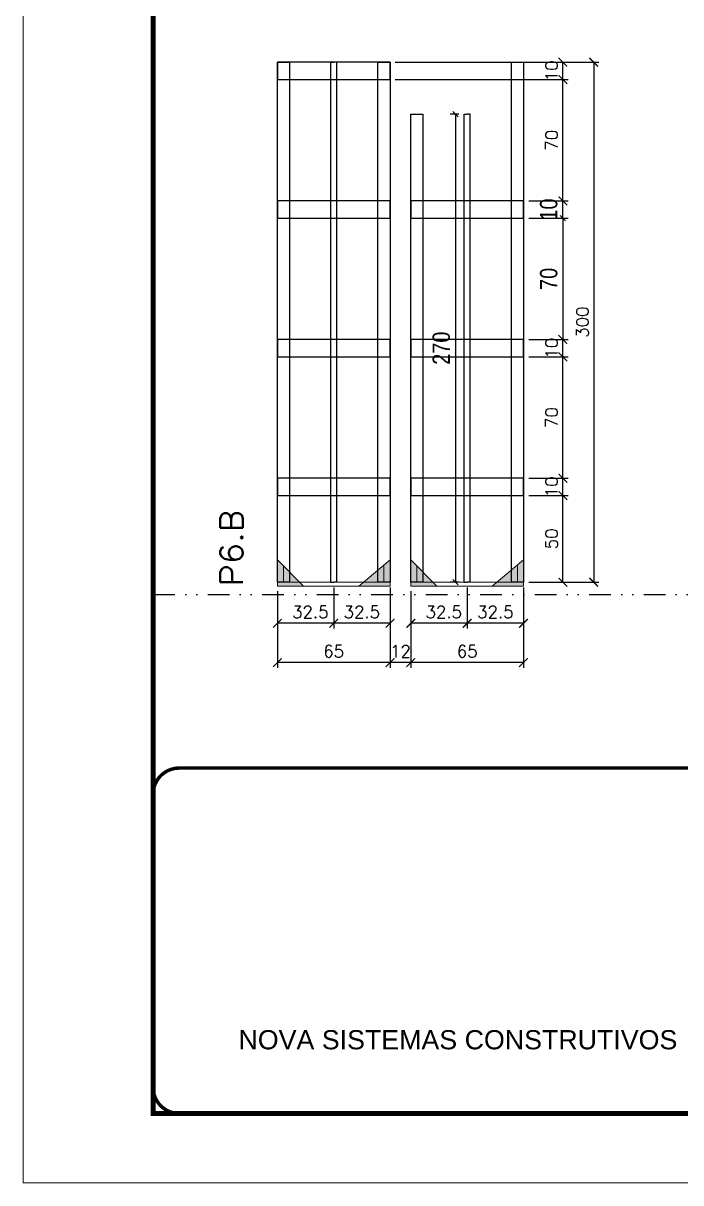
# Model space of a CAD drawing. Header units: millimetres. Extents: x 169816 to 178745, y 96537 to 113647.
# Drawn here: x 174612 to 174991, y 103429 to 104097 of the extents above; entities that cross this region are included whole.
import ezdxf

# ---------------------------------------------------------------- set-up
doc = ezdxf.new("R2010")
doc.units = ezdxf.units.MM
for name, pattern in [('CONTINUO', [0]), ('DASHED', [0.75, 0.5, -0.25]), ('DIVIDE2', [0.625, 0.25, -0.125, 0, -0.125, 0, -0.125]), ('HIDDEN', [0.375, 0.25, -0.125])]:
    doc.linetypes.add(name, pattern=pattern)
for name, color, linetype in [('COTA', 241, 'Continuous'), ('Nível', 160, 'Continuous'), ('SARR_2.2x10', 60, 'Continuous'), ('SARR_3.5x7', 81, 'Continuous'), ('SARR_7x7', 40, 'Continuous')]:
    doc.layers.add(name, color=color, linetype=linetype)
for name, color, linetype, lineweight in [('Folhas', 255, 'Continuous', 9), ('Madeira', 126, 'Continuous', 18), ('Sarr 2.2x7', 40, 'Continuous', 9), ('SARRAFO DE PRESSAO', 251, 'DASHED', 9), ('Texto Seção', 7, 'Continuous', 15)]:
    doc.layers.add(name, color=color, linetype=linetype, lineweight=lineweight)
doc.styles.add('ARIAL', font='arial.ttf')
doc.styles.add('COTA TECNICA', font='techl___.ttf', dxfattribs={"height": 10})
doc.styles.add('REGUA-120', font='ROMANS.shx', dxfattribs={"height": 15})
doc.styles.add('ROMANS', font='romans.shx')
doc.dimstyles.new('Cota Paínel', dxfattribs={"dimtxt": 7, "dimasz": 5, "dimexe": 3, "dimexo": 3, "dimgap": 3, "dimtad": 1, "dimdec": 1, "dimzin": 12, "dimdsep": 46, "dimtxsty": 'ROMANS', "dimblk": 'ARCHTICK', "dimcen": 0, "dimclrd": 4, "dimclre": 4, "dimclrt": 1, "dimadec": 1, "dimazin": 3, "dimtfac": 1, "dimtdec": 1, "dimtmove": 0, "dimatfit": 3, "dimldrblk": 'OBLIQUE', "dimfxl": 1, "dimtolj": 1, "dimtzin": 12, "dimarcsym": 0})
doc.dimstyles.new('PAINEL', dxfattribs={"dimtxt": 10, "dimasz": 3, "dimexe": 3, "dimexo": 3, "dimgap": 3, "dimtad": 1, "dimdec": 1, "dimzin": 12, "dimdsep": 46, "dimtxsty": 'COTA TECNICA', "dimblk1": 'OBLIQUE', "dimblk2": 'OBLIQUE', "dimsah": 1, "dimcen": 0.9, "dimclrd": 4, "dimclre": 4, "dimclrt": 240, "dimadec": 1, "dimazin": 3, "dimtfac": 1, "dimtdec": 1, "dimtmove": 0, "dimatfit": 3, "dimfxl": 1, "dimtolj": 1, "dimtzin": 12, "dimarcsym": 0})

# ---------------------------------------------------------------- blocks, each defined once
blk = doc.blocks.new('9999999999')
at = {"color": 30, "linetype": 'CONTINUO', "const_width": 2}
blk.add_lwpolyline([(99583.98, 34230.21), (99583.98, 34414.45, 0.414214), (99568.98, 34429.45), (98228.98, 34429.45, 0.414214), (98213.98, 34414.45), (98213.98, 34245.21, 0.414214), (98228.98, 34230.21), (99583.98, 34230.21)], format="xyb", dxfattribs=at)
at = {"layer": 'Folhas'}
blk.add_lwpolyline([(98138.98, 34190.21), (99623.98, 34190.21), (99623.98, 35240.21), (98138.98, 35240.21)], close=True, dxfattribs=at)
at = {"layer": 'Folhas', "color": 30, "const_width": 3}
blk.add_lwpolyline([(98213.98, 34230.21), (99583.98, 34230.21), (99583.98, 35200.21), (98213.98, 35200.21)], close=True, dxfattribs=at)
at = {"color": 7, "linetype": 'Continuous', "ltscale": 5, "style": 'ARIAL'}
blk.add_text('NOVA SISTEMAS CONSTRUTIVOS', height=11.0592, dxfattribs=at).set_placement((98263.19, 34267.21))
blk = doc.blocks.new('_ArchTick')
at = {"color": 0, "linetype": 'ByBlock', "const_width": 0.15}
blk.add_lwpolyline([(-0.5, -0.5), (0.5, 0.5)], dxfattribs=at)
blk = doc.blocks.new('*D1242')
at = {"layer": 'COTA', "color": 4, "lineweight": -2, "transparency": 16777216}
for p, q in [((174835.18, 103756.79), (174835.18, 103725.61)), ((174900.18, 103756.79), (174900.18, 103725.61)), ((174900.18, 103728.61), (174835.18, 103728.61))]:
    blk.add_line(p, q, dxfattribs=at)
at = {"layer": 'Defpoints', "color": 0, "transparency": 16777216}
for p in [(174835.18, 103759.79), (174900.18, 103759.79), (174835.18, 103728.61)]:
    blk.add_point(p, dxfattribs=at)
at = {"layer": 'COTA', "color": 4, "lineweight": -2, "transparency": 16777216, "xscale": 5, "yscale": 5, "zscale": 5, "rotation": 180}
blk.add_blockref('_ArchTick', (174835.18, 103728.61), dxfattribs=at)
at = {"layer": 'COTA', "color": 4, "lineweight": -2, "transparency": 16777216, "xscale": 5, "yscale": 5, "zscale": 5}
blk.add_blockref('_ArchTick', (174900.18, 103728.61), dxfattribs=at)
at = {"layer": 'COTA', "color": 1, "transparency": 16777216, "insert": (174867.68, 103735.11), "char_height": 7, "attachment_point": 5, "style": 'ROMANS'}
blk.add_mtext('\\A1;65', dxfattribs=at)
blk = doc.blocks.new('_Oblique')
at = {"color": 0, "linetype": 'ByBlock', "lineweight": -2}
blk.add_line((-0.5, -0.5), (0.5, 0.5), dxfattribs=at)
blk = doc.blocks.new('*D1243')
at = {"layer": 'COTA', "color": 4, "lineweight": -2, "transparency": 16777216}
for p, q in [((174835.18, 103769.79), (174835.18, 103748.29)), ((174867.68, 103771.99), (174867.68, 103748.29)), ((174867.68, 103751.29), (174835.18, 103751.29))]:
    blk.add_line(p, q, dxfattribs=at)
at = {"layer": 'Defpoints', "color": 0, "transparency": 16777216}
for p in [(174867.68, 103774.99), (174835.18, 103772.79), (174835.18, 103751.29)]:
    blk.add_point(p, dxfattribs=at)
at = {"layer": 'COTA', "color": 4, "lineweight": -2, "transparency": 16777216, "xscale": 5, "yscale": 5, "zscale": 5, "rotation": 180}
blk.add_blockref('_ArchTick', (174835.18, 103751.29), dxfattribs=at)
at = {"layer": 'COTA', "color": 4, "lineweight": -2, "transparency": 16777216, "xscale": 5, "yscale": 5, "zscale": 5}
blk.add_blockref('_ArchTick', (174867.68, 103751.29), dxfattribs=at)
at = {"layer": 'COTA', "color": 1, "transparency": 16777216, "insert": (174854.18, 103757.79), "char_height": 7, "attachment_point": 5, "style": 'ROMANS'}
blk.add_mtext('\\A1;32.5', dxfattribs=at)
blk = doc.blocks.new('*D1244')
at = {"layer": 'COTA', "color": 4, "lineweight": -2, "transparency": 16777216}
for p, q in [((174867.68, 103771.99), (174867.68, 103748.29)), ((174900.18, 103771.98), (174900.18, 103748.29)), ((174900.18, 103751.29), (174867.68, 103751.29))]:
    blk.add_line(p, q, dxfattribs=at)
at = {"layer": 'Defpoints', "color": 0, "transparency": 16777216}
for p in [(174867.68, 103774.99), (174900.18, 103774.98), (174867.68, 103751.29)]:
    blk.add_point(p, dxfattribs=at)
at = {"layer": 'COTA', "color": 4, "lineweight": -2, "transparency": 16777216, "xscale": 5, "yscale": 5, "zscale": 5, "rotation": 180}
blk.add_blockref('_ArchTick', (174867.68, 103751.29), dxfattribs=at)
at = {"layer": 'COTA', "color": 4, "lineweight": -2, "transparency": 16777216, "xscale": 5, "yscale": 5, "zscale": 5}
blk.add_blockref('_ArchTick', (174900.18, 103751.29), dxfattribs=at)
at = {"layer": 'COTA', "color": 1, "transparency": 16777216, "insert": (174883.93, 103757.79), "char_height": 7, "attachment_point": 5, "style": 'ROMANS'}
blk.add_mtext('\\A1;32.5', dxfattribs=at)
blk = doc.blocks.new('*D1245')
at = {"layer": 'COTA', "color": 4, "lineweight": -2, "transparency": 16777216}
for p, q in [((174903.18, 103824.99), (174925.88, 103824.99)), ((174922.88, 103774.99), (174922.88, 103824.99)), ((174903.18, 103774.99), (174925.88, 103774.99))]:
    blk.add_line(p, q, dxfattribs=at)
at = {"layer": 'Defpoints', "color": 0, "transparency": 16777216}
for p in [(174900.18, 103824.99), (174922.88, 103824.99), (174900.18, 103774.99)]:
    blk.add_point(p, dxfattribs=at)
at = {"layer": 'COTA', "color": 4, "lineweight": -2, "transparency": 16777216, "xscale": 5, "yscale": 5, "zscale": 5}
for p, rotation in [((174922.88, 103824.99), 90), ((174922.88, 103774.99), 270)]:
    blk.add_blockref('_ArchTick', p, dxfattribs=dict(at, rotation=rotation))
at = {"layer": 'COTA', "color": 1, "transparency": 16777216, "insert": (174916.38, 103799.99), "char_height": 7, "attachment_point": 5, "rotation": 90, "style": 'ROMANS'}
blk.add_mtext('\\A1;50', dxfattribs=at)
blk = doc.blocks.new('*D1246')
at = {"layer": 'COTA', "color": 4, "lineweight": -2, "transparency": 16777216}
for p, q in [((174903.18, 103834.99), (174925.88, 103834.99)), ((174922.88, 103824.99), (174922.88, 103834.99)), ((174903.18, 103824.99), (174925.88, 103824.99))]:
    blk.add_line(p, q, dxfattribs=at)
at = {"layer": 'Defpoints', "color": 0, "transparency": 16777216}
for p in [(174900.18, 103834.99), (174922.88, 103834.99), (174900.18, 103824.99)]:
    blk.add_point(p, dxfattribs=at)
at = {"layer": 'COTA', "color": 4, "lineweight": -2, "transparency": 16777216, "xscale": 5, "yscale": 5, "zscale": 5}
for p, rotation in [((174922.88, 103834.99), 90), ((174922.88, 103824.99), 270)]:
    blk.add_blockref('_ArchTick', p, dxfattribs=dict(at, rotation=rotation))
at = {"layer": 'COTA', "color": 1, "transparency": 16777216, "insert": (174916.38, 103829.99), "char_height": 7, "attachment_point": 5, "rotation": 90, "style": 'ROMANS'}
blk.add_mtext('\\A1;10', dxfattribs=at)
blk = doc.blocks.new('*D1247')
at = {"layer": 'COTA', "color": 4, "lineweight": -2, "transparency": 16777216}
for p, q in [((174903.18, 103904.95), (174925.88, 103904.95)), ((174922.88, 103834.99), (174922.88, 103904.95)), ((174903.18, 103834.99), (174925.88, 103834.99))]:
    blk.add_line(p, q, dxfattribs=at)
at = {"layer": 'Defpoints', "color": 0, "transparency": 16777216}
for p in [(174900.18, 103904.95), (174922.88, 103904.95), (174900.18, 103834.99)]:
    blk.add_point(p, dxfattribs=at)
at = {"layer": 'COTA', "color": 4, "lineweight": -2, "transparency": 16777216, "xscale": 5, "yscale": 5, "zscale": 5}
for p, rotation in [((174922.88, 103904.95), 90), ((174922.88, 103834.99), 270)]:
    blk.add_blockref('_ArchTick', p, dxfattribs=dict(at, rotation=rotation))
at = {"layer": 'COTA', "color": 1, "transparency": 16777216, "insert": (174916.38, 103869.97), "char_height": 7, "attachment_point": 5, "rotation": 90, "style": 'ROMANS'}
blk.add_mtext('\\A1;70', dxfattribs=at)
blk = doc.blocks.new('*D1248')
at = {"layer": 'COTA', "color": 4, "lineweight": -2, "transparency": 16777216}
for p, q in [((174903.18, 103914.99), (174925.88, 103914.99)), ((174922.88, 103904.99), (174922.88, 103914.99)), ((174903.18, 103904.99), (174925.88, 103904.99))]:
    blk.add_line(p, q, dxfattribs=at)
at = {"layer": 'Defpoints', "color": 0, "transparency": 16777216}
for p in [(174900.18, 103914.99), (174922.88, 103914.99), (174900.18, 103904.99)]:
    blk.add_point(p, dxfattribs=at)
at = {"layer": 'COTA', "color": 4, "lineweight": -2, "transparency": 16777216, "xscale": 5, "yscale": 5, "zscale": 5}
for p, rotation in [((174922.88, 103914.99), 90), ((174922.88, 103904.99), 270)]:
    blk.add_blockref('_ArchTick', p, dxfattribs=dict(at, rotation=rotation))
at = {"layer": 'COTA', "color": 1, "transparency": 16777216, "insert": (174916.38, 103909.99), "char_height": 7, "attachment_point": 5, "rotation": 90, "style": 'ROMANS'}
blk.add_mtext('\\A1;10', dxfattribs=at)
blk = doc.blocks.new('*D1249')
at = {"layer": 'COTA', "color": 4, "lineweight": -2, "transparency": 16777216}
for p, q in [((174903.18, 104074.99), (174943.68, 104074.99)), ((174940.68, 104074.99), (174940.68, 103774.99)), ((174903.18, 103774.99), (174943.68, 103774.99))]:
    blk.add_line(p, q, dxfattribs=at)
at = {"layer": 'Defpoints', "color": 0, "transparency": 16777216}
for p in [(174900.18, 104074.99), (174900.18, 103774.99), (174940.68, 103774.99)]:
    blk.add_point(p, dxfattribs=at)
at = {"layer": 'COTA', "color": 4, "lineweight": -2, "transparency": 16777216, "xscale": 5, "yscale": 5, "zscale": 5}
for p, rotation in [((174940.68, 104074.99), 90), ((174940.68, 103774.99), 270)]:
    blk.add_blockref('_ArchTick', p, dxfattribs=dict(at, rotation=rotation))
at = {"layer": 'COTA', "color": 1, "transparency": 16777216, "insert": (174934.18, 103924.99), "char_height": 7, "attachment_point": 5, "rotation": 90, "style": 'ROMANS'}
blk.add_mtext('\\A1;300', dxfattribs=at)
blk = doc.blocks.new('*D1250')
at = {"layer": 'COTA', "color": 4, "lineweight": -2, "transparency": 16777216}
for p, q in [((174826.18, 104064.95), (174925.88, 104064.95)), ((174922.88, 103994.95), (174922.88, 104064.95)), ((174903.18, 103994.95), (174925.88, 103994.95))]:
    blk.add_line(p, q, dxfattribs=at)
at = {"layer": 'Defpoints', "color": 0, "transparency": 16777216}
for p in [(174823.18, 104064.95), (174922.88, 104064.95), (174900.18, 103994.95)]:
    blk.add_point(p, dxfattribs=at)
at = {"layer": 'COTA', "color": 4, "lineweight": -2, "transparency": 16777216, "xscale": 5, "yscale": 5, "zscale": 5}
for p, rotation in [((174922.88, 104064.95), 90), ((174922.88, 103994.95), 270)]:
    blk.add_blockref('_ArchTick', p, dxfattribs=dict(at, rotation=rotation))
at = {"layer": 'COTA', "color": 1, "transparency": 16777216, "insert": (174916.38, 104029.95), "char_height": 7, "attachment_point": 5, "rotation": 90, "style": 'ROMANS'}
blk.add_mtext('\\A1;70', dxfattribs=at)
blk = doc.blocks.new('*D1251')
at = {"layer": 'COTA', "color": 4, "lineweight": -2, "transparency": 16777216}
for p, q in [((174826.18, 104074.98), (174925.88, 104074.98)), ((174922.88, 104064.95), (174922.88, 104074.98)), ((174826.18, 104064.95), (174925.88, 104064.95))]:
    blk.add_line(p, q, dxfattribs=at)
at = {"layer": 'Defpoints', "color": 0, "transparency": 16777216}
for p in [(174823.18, 104074.98), (174922.88, 104074.98), (174823.18, 104064.95)]:
    blk.add_point(p, dxfattribs=at)
at = {"layer": 'COTA', "color": 4, "lineweight": -2, "transparency": 16777216, "xscale": 5, "yscale": 5, "zscale": 5}
for p, rotation in [((174922.88, 104074.98), 90), ((174922.88, 104064.95), 270)]:
    blk.add_blockref('_ArchTick', p, dxfattribs=dict(at, rotation=rotation))
at = {"layer": 'COTA', "color": 1, "transparency": 16777216, "insert": (174916.38, 104069.97), "char_height": 7, "attachment_point": 5, "rotation": 90, "style": 'ROMANS'}
blk.add_mtext('\\A1;10', dxfattribs=at)
blk = doc.blocks.new('*D1252')
at = {"layer": 'COTA', "color": 4, "lineweight": -2, "transparency": 16777216}
for p, q in [((174903.18, 103994.95), (174925.88, 103994.95)), ((174922.88, 103984.95), (174922.88, 103994.95)), ((174903.18, 103984.95), (174925.88, 103984.95))]:
    blk.add_line(p, q, dxfattribs=at)
at = {"layer": 'Defpoints', "color": 0, "transparency": 16777216}
for p in [(174900.18, 103994.95), (174922.88, 103994.95), (174900.18, 103984.95)]:
    blk.add_point(p, dxfattribs=at)
at = {"layer": 'COTA', "color": 4, "lineweight": -2, "transparency": 16777216, "xscale": 3, "yscale": 3, "zscale": 3}
for p, rotation in [((174922.88, 103994.95), 90), ((174922.88, 103984.95), 270)]:
    blk.add_blockref('_Oblique', p, dxfattribs=dict(at, rotation=rotation))
at = {"layer": 'COTA', "color": 240, "transparency": 16777216, "insert": (174914.77, 103989.95), "char_height": 10, "attachment_point": 5, "rotation": 90, "style": 'COTA TECNICA'}
blk.add_mtext('\\A1;10', dxfattribs=at)
blk = doc.blocks.new('*D1253')
at = {"layer": 'COTA', "color": 4, "lineweight": -2, "transparency": 16777216}
for p, q in [((174903.18, 103984.95), (174925.88, 103984.95)), ((174922.88, 103984.95), (174922.88, 103914.95)), ((174903.18, 103914.95), (174925.88, 103914.95))]:
    blk.add_line(p, q, dxfattribs=at)
at = {"layer": 'Defpoints', "color": 0, "transparency": 16777216}
for p in [(174900.18, 103984.95), (174900.18, 103914.95), (174922.88, 103914.95)]:
    blk.add_point(p, dxfattribs=at)
at = {"layer": 'COTA', "color": 4, "lineweight": -2, "transparency": 16777216, "xscale": 3, "yscale": 3, "zscale": 3}
for p, rotation in [((174922.88, 103984.95), 90), ((174922.88, 103914.95), 270)]:
    blk.add_blockref('_Oblique', p, dxfattribs=dict(at, rotation=rotation))
at = {"layer": 'COTA', "color": 240, "transparency": 16777216, "insert": (174914.77, 103949.95), "char_height": 10, "attachment_point": 5, "rotation": 90, "style": 'COTA TECNICA'}
blk.add_mtext('\\A1;70', dxfattribs=at)
blk = doc.blocks.new('*D1254')
at = {"layer": 'COTA', "color": 4, "lineweight": -2, "transparency": 16777216}
for p, q in [((174758.18, 103756.79), (174758.18, 103725.61)), ((174823.18, 103756.79), (174823.18, 103725.61)), ((174823.18, 103728.61), (174758.18, 103728.61))]:
    blk.add_line(p, q, dxfattribs=at)
at = {"layer": 'Defpoints', "color": 0, "transparency": 16777216}
for p in [(174758.18, 103759.79), (174823.18, 103759.79), (174758.18, 103728.61)]:
    blk.add_point(p, dxfattribs=at)
at = {"layer": 'COTA', "color": 4, "lineweight": -2, "transparency": 16777216, "xscale": 5, "yscale": 5, "zscale": 5, "rotation": 180}
blk.add_blockref('_ArchTick', (174758.18, 103728.61), dxfattribs=at)
at = {"layer": 'COTA', "color": 4, "lineweight": -2, "transparency": 16777216, "xscale": 5, "yscale": 5, "zscale": 5}
blk.add_blockref('_ArchTick', (174823.18, 103728.61), dxfattribs=at)
at = {"layer": 'COTA', "color": 1, "transparency": 16777216, "insert": (174790.68, 103735.11), "char_height": 7, "attachment_point": 5, "style": 'ROMANS'}
blk.add_mtext('\\A1;65', dxfattribs=at)
blk = doc.blocks.new('*D1255')
at = {"layer": 'COTA', "color": 4, "lineweight": -2, "transparency": 16777216}
for p, q in [((174758.18, 103769.79), (174758.18, 103748.29)), ((174790.68, 103771.99), (174790.68, 103748.29)), ((174790.68, 103751.29), (174758.18, 103751.29))]:
    blk.add_line(p, q, dxfattribs=at)
at = {"layer": 'Defpoints', "color": 0, "transparency": 16777216}
for p in [(174790.68, 103774.99), (174758.18, 103772.79), (174758.18, 103751.29)]:
    blk.add_point(p, dxfattribs=at)
at = {"layer": 'COTA', "color": 4, "lineweight": -2, "transparency": 16777216, "xscale": 5, "yscale": 5, "zscale": 5, "rotation": 180}
blk.add_blockref('_ArchTick', (174758.18, 103751.29), dxfattribs=at)
at = {"layer": 'COTA', "color": 4, "lineweight": -2, "transparency": 16777216, "xscale": 5, "yscale": 5, "zscale": 5}
blk.add_blockref('_ArchTick', (174790.68, 103751.29), dxfattribs=at)
at = {"layer": 'COTA', "color": 1, "transparency": 16777216, "insert": (174777.18, 103757.79), "char_height": 7, "attachment_point": 5, "style": 'ROMANS'}
blk.add_mtext('\\A1;32.5', dxfattribs=at)
blk = doc.blocks.new('*D1256')
at = {"layer": 'COTA', "color": 4, "lineweight": -2, "transparency": 16777216}
for p, q in [((174790.68, 103771.99), (174790.68, 103748.29)), ((174823.18, 103771.98), (174823.18, 103748.29)), ((174823.18, 103751.29), (174790.68, 103751.29))]:
    blk.add_line(p, q, dxfattribs=at)
at = {"layer": 'Defpoints', "color": 0, "transparency": 16777216}
for p in [(174790.68, 103774.99), (174823.18, 103774.98), (174790.68, 103751.29)]:
    blk.add_point(p, dxfattribs=at)
at = {"layer": 'COTA', "color": 4, "lineweight": -2, "transparency": 16777216, "xscale": 5, "yscale": 5, "zscale": 5, "rotation": 180}
blk.add_blockref('_ArchTick', (174790.68, 103751.29), dxfattribs=at)
at = {"layer": 'COTA', "color": 4, "lineweight": -2, "transparency": 16777216, "xscale": 5, "yscale": 5, "zscale": 5}
blk.add_blockref('_ArchTick', (174823.18, 103751.29), dxfattribs=at)
at = {"layer": 'COTA', "color": 1, "transparency": 16777216, "insert": (174806.93, 103757.79), "char_height": 7, "attachment_point": 5, "style": 'ROMANS'}
blk.add_mtext('\\A1;32.5', dxfattribs=at)
blk = doc.blocks.new('*D1257')
at = {"layer": 'COTA', "color": 4, "lineweight": -2, "transparency": 16777216}
for p, q in [((174823.18, 103769.78), (174823.18, 103725.61)), ((174835.18, 103769.78), (174835.18, 103725.61)), ((174835.18, 103728.61), (174823.18, 103728.61))]:
    blk.add_line(p, q, dxfattribs=at)
at = {"layer": 'Defpoints', "color": 0, "transparency": 16777216}
for p in [(174823.18, 103772.78), (174835.18, 103772.78), (174823.18, 103728.61)]:
    blk.add_point(p, dxfattribs=at)
at = {"layer": 'COTA', "color": 4, "lineweight": -2, "transparency": 16777216, "xscale": 5, "yscale": 5, "zscale": 5, "rotation": 180}
blk.add_blockref('_ArchTick', (174823.18, 103728.61), dxfattribs=at)
at = {"layer": 'COTA', "color": 4, "lineweight": -2, "transparency": 16777216, "xscale": 5, "yscale": 5, "zscale": 5}
blk.add_blockref('_ArchTick', (174835.18, 103728.61), dxfattribs=at)
at = {"layer": 'COTA', "color": 1, "transparency": 16777216, "insert": (174829.18, 103735.11), "char_height": 7, "attachment_point": 5, "style": 'ROMANS'}
blk.add_mtext('\\A1;12', dxfattribs=at)
blk = doc.blocks.new('*D1556')
at = {"layer": 'COTA', "color": 4, "lineweight": -2, "transparency": 16777216}
for p, q in [((174862.93, 104044.95), (174857.89, 104044.95)), ((174860.89, 104044.95), (174860.89, 103774.98)), ((174862.93, 103774.98), (174857.89, 103774.98))]:
    blk.add_line(p, q, dxfattribs=at)
at = {"layer": 'Defpoints', "color": 0, "transparency": 16777216}
for p in [(174865.93, 104044.95), (174860.89, 103774.98), (174865.93, 103774.98)]:
    blk.add_point(p, dxfattribs=at)
at = {"layer": 'COTA', "color": 4, "lineweight": -2, "transparency": 16777216, "xscale": 3, "yscale": 3, "zscale": 3}
for p, rotation in [((174860.89, 104044.95), 90), ((174860.89, 103774.98), 270)]:
    blk.add_blockref('_Oblique', p, dxfattribs=dict(at, rotation=rotation))
at = {"layer": 'COTA', "color": 240, "transparency": 16777216, "insert": (174852.79, 103909.97), "char_height": 10, "attachment_point": 5, "rotation": 90, "style": 'COTA TECNICA'}
blk.add_mtext('\\A1;270', dxfattribs=at)

msp = doc.modelspace()

# ---------------------------------------------------------------- hatches: boundary and pattern name
at = {"layer": 'Madeira'}
h = msp.add_hatch(color=252, dxfattribs=at)
h.dxf.hatch_style = 2
h.paths.add_polyline_path([(174758.18, 103787.78), (174758.18, 103772.78), (174773.18, 103772.78)])
h = msp.add_hatch(color=252, dxfattribs=at)
h.dxf.hatch_style = 2
h.paths.add_polyline_path([(174823.18, 103787.78), (174823.18, 103772.78), (174805.18, 103772.78)])
h = msp.add_hatch(color=252, dxfattribs=at)
h.dxf.hatch_style = 2
h.paths.add_polyline_path([(174835.18, 103787.78), (174835.18, 103772.78), (174850.18, 103772.78)])
h = msp.add_hatch(color=252, dxfattribs=at)
h.dxf.hatch_style = 2
h.paths.add_polyline_path([(174900.18, 103787.78), (174900.18, 103772.78), (174882.18, 103772.78)])

# ---------------------------------------------------------------- linework, layer by layer
at = {"layer": 'Madeira', "color": 1, "linetype": 'HIDDEN'}
for p, q in [((174761.68, 103784.28), (174761.68, 103774.98)), ((174761.68, 103784.28), (174761.68, 103774.98)), ((174816.18, 103780.78), (174816.18, 103774.98)), ((174819.68, 103784.28), (174819.68, 103774.98)), ((174819.68, 103784.28), (174819.68, 103774.98)), ((174838.68, 103784.28), (174838.68, 103774.98)), ((174838.68, 103784.28), (174838.68, 103774.98)), ((174893.18, 103780.78), (174893.18, 103774.98)), ((174896.68, 103784.28), (174896.68, 103774.98)), ((174896.68, 103784.28), (174896.68, 103774.98)), ((174768.01, 103774.98), (174758.18, 103774.98)), ((174768.01, 103774.98), (174758.18, 103774.98)), ((174770.98, 103774.98), (174758.18, 103774.98)), ((174807.38, 103774.98), (174823.18, 103774.98)), ((174813.34, 103774.98), (174823.18, 103774.98)), ((174813.34, 103774.98), (174823.18, 103774.98)), ((174845.01, 103774.98), (174835.18, 103774.98)), ((174845.01, 103774.98), (174835.18, 103774.98)), ((174847.98, 103774.98), (174835.18, 103774.98)), ((174884.38, 103774.98), (174900.18, 103774.98)), ((174890.34, 103774.98), (174900.18, 103774.98)), ((174890.34, 103774.98), (174900.18, 103774.98))]:
    msp.add_line(p, q, dxfattribs=at)
at = {"layer": 'Madeira'}
for p, q in [((174823.18, 103774.98), (174823.18, 103772.78)), ((174823.18, 103774.98), (174823.18, 103772.78)), ((174823.18, 103774.98), (174823.18, 103772.78)), ((174900.18, 103774.98), (174900.18, 103772.78)), ((174900.18, 103774.98), (174900.18, 103772.78)), ((174900.18, 103774.98), (174900.18, 103772.78))]:
    msp.add_line(p, q, dxfattribs=at)
at = {"layer": 'Madeira', "color": 0}
for points in [[(174758.18, 103787.78), (174758.18, 103772.78), (174773.18, 103772.78), (174758.18, 103787.78)], [(174823.18, 103787.78), (174823.18, 103772.78), (174805.18, 103772.78), (174823.18, 103787.78)], [(174835.18, 103787.78), (174835.18, 103772.78), (174850.18, 103772.78), (174835.18, 103787.78)], [(174900.18, 103787.78), (174900.18, 103772.78), (174882.18, 103772.78), (174900.18, 103787.78)]]:
    msp.add_lwpolyline(points, dxfattribs=at)
at = {"layer": 'Nível', "color": 4, "linetype": 'DIVIDE2', "ltscale": 50}
msp.add_line((174686.52, 103767.79), (176056.52, 103767.79), dxfattribs=at)
at = {"layer": 'Sarr 2.2x7'}
for points in [[(174758.18, 103774.98), (174823.18, 103774.98), (174823.18, 103772.78), (174758.18, 103772.78)], [(174758.18, 103774.98), (174823.18, 103774.98), (174823.18, 103772.78), (174758.18, 103772.78)], [(174835.18, 103774.98), (174900.18, 103774.98), (174900.18, 103772.78), (174835.18, 103772.78)], [(174835.18, 103774.98), (174900.18, 103774.98), (174900.18, 103772.78), (174835.18, 103772.78)]]:
    msp.add_lwpolyline(points, close=True, dxfattribs=at)
at = {"layer": 'SARR_2.2x10'}
for points in [[(174823.18, 104074.95), (174758.18, 104074.95), (174758.18, 104064.95), (174823.18, 104064.95)], [(174823.18, 103994.95), (174758.18, 103994.95), (174758.18, 103984.95), (174823.18, 103984.95)], [(174823.18, 103994.95), (174758.18, 103994.95), (174758.18, 103984.95), (174823.18, 103984.95)], [(174900.18, 103994.95), (174835.18, 103994.95), (174835.18, 103984.95), (174900.18, 103984.95)], [(174900.18, 103994.95), (174835.18, 103994.95), (174835.18, 103984.95), (174900.18, 103984.95)], [(174823.18, 103914.95), (174758.18, 103914.95), (174758.18, 103904.95), (174823.18, 103904.95)], [(174823.18, 103914.95), (174758.18, 103914.95), (174758.18, 103904.95), (174823.18, 103904.95)], [(174900.18, 103914.95), (174835.18, 103914.95), (174835.18, 103904.95), (174900.18, 103904.95)], [(174900.18, 103914.95), (174835.18, 103914.95), (174835.18, 103904.95), (174900.18, 103904.95)], [(174823.18, 103834.95), (174758.18, 103834.95), (174758.18, 103824.95), (174823.18, 103824.95)], [(174823.18, 103834.95), (174758.18, 103834.95), (174758.18, 103824.95), (174823.18, 103824.95)], [(174900.18, 103834.95), (174835.18, 103834.95), (174835.18, 103824.95), (174900.18, 103824.95)], [(174900.18, 103834.95), (174835.18, 103834.95), (174835.18, 103824.95), (174900.18, 103824.95)]]:
    msp.add_lwpolyline(points, close=True, dxfattribs=at)
at = {"layer": 'SARR_3.5x7'}
for p, q in [((174788.93, 103774.98), (174788.93, 104074.95)), ((174788.93, 104074.95), (174790.68, 104074.95)), ((174788.93, 103774.98), (174788.93, 104074.95)), ((174788.93, 104074.95), (174790.68, 104074.95)), ((174792.43, 104074.95), (174790.68, 104074.95)), ((174792.43, 104074.95), (174790.68, 104074.95)), ((174792.43, 103774.98), (174792.43, 104074.95)), ((174792.43, 103774.98), (174792.43, 104074.95)), ((174865.93, 103774.98), (174865.93, 104044.95)), ((174865.93, 104044.95), (174867.68, 104044.95)), ((174865.93, 103774.98), (174865.93, 104044.95)), ((174865.93, 104044.95), (174867.68, 104044.95)), ((174869.43, 104044.95), (174867.68, 104044.95)), ((174869.43, 104044.95), (174867.68, 104044.95)), ((174869.43, 103774.98), (174869.43, 104044.95)), ((174869.43, 103774.98), (174869.43, 104044.95)), ((174788.93, 103774.98), (174790.68, 103774.98)), ((174788.93, 103774.98), (174790.68, 103774.98)), ((174792.43, 103774.98), (174790.68, 103774.98)), ((174792.43, 103774.98), (174790.68, 103774.98)), ((174865.93, 103774.98), (174867.68, 103774.98)), ((174865.93, 103774.98), (174867.68, 103774.98)), ((174869.43, 103774.98), (174867.68, 103774.98)), ((174869.43, 103774.98), (174867.68, 103774.98))]:
    msp.add_line(p, q, dxfattribs=at)
at = {"layer": 'SARR_7x7'}
for points in [[(174765.18, 103774.98), (174758.18, 103774.98), (174758.18, 104074.98), (174765.18, 104074.98)], [(174765.18, 103774.98), (174758.18, 103774.98), (174758.18, 104074.98), (174765.18, 104074.98)], [(174823.18, 103774.98), (174816.18, 103774.98), (174816.18, 104074.98), (174823.18, 104074.98)], [(174823.18, 103774.98), (174816.18, 103774.98), (174816.18, 104074.98), (174823.18, 104074.98)], [(174900.18, 103774.98), (174893.18, 103774.98), (174893.18, 104074.98), (174900.18, 104074.98)], [(174900.18, 103774.98), (174893.18, 103774.98), (174893.18, 104074.98), (174900.18, 104074.98)], [(174842.18, 103774.98), (174835.18, 103774.98), (174835.18, 104044.95), (174842.18, 104044.95)], [(174842.18, 103774.98), (174835.18, 103774.98), (174835.18, 104044.95), (174842.18, 104044.95)]]:
    msp.add_lwpolyline(points, close=True, dxfattribs=at)

# ---------------------------------------------------------------- block references
at = {"layer": 'SARRAFO DE PRESSAO', "color": 6, "linetype": 'ByBlock'}
msp.add_blockref('9999999999', (76472.54, 69238.3), dxfattribs=at)

# ---------------------------------------------------------------- texts
at = {"layer": 'Texto Seção', "style": 'REGUA-120', "width": 1.1}
msp.add_text('P6.B', height=13, rotation=90, dxfattribs=at).set_placement((174738.23, 103772.55))

# ---------------------------------------------------------------- dimensions: what is measured, and where the dimension line sits
at = {"layer": 'COTA'}
for base, p1, p2, picture, middle in [((174922.88, 104074.98), (174823.18, 104064.95), (174823.18, 104074.98), '*D1251', (174922.88, 104069.97)), ((174940.68, 103774.99), (174900.18, 104074.99), (174900.18, 103774.99), '*D1249', (174940.68, 103924.99)), ((174922.88, 103914.99), (174900.18, 103904.99), (174900.18, 103914.99), '*D1248', (174922.88, 103909.99))]:
    dim = msp.add_linear_dim(base=base, p1=p1, p2=p2, angle=90, dimstyle='Cota Paínel', override={"dimtad": 3}, dxfattribs=at)
    dim.commit()
    dim.dimension.update_dxf_attribs({"geometry": picture, "text_midpoint": middle, "dimtype": 160})
for base, p1, p2, picture, middle in [((174922.88, 104064.95), (174900.18, 103994.95), (174823.18, 104064.95), '*D1250', (174916.38, 104029.95)), ((174922.88, 103904.95), (174900.18, 103834.99), (174900.18, 103904.95), '*D1247', (174916.38, 103869.97))]:
    dim = msp.add_linear_dim(base=base, p1=p1, p2=p2, angle=90, dimstyle='Cota Paínel', override={"dimtad": 3}, dxfattribs=at)
    dim.commit()
    dim.dimension.update_dxf_attribs({"geometry": picture, "text_midpoint": middle})
for base, p1, p2, angle, dimstyle, picture, middle in [((174860.89, 103774.98), (174865.93, 104044.95), (174865.93, 103774.98), 90, 'PAINEL', '*D1556', (174852.79, 103909.97)), ((174922.88, 103914.95), (174900.18, 103984.95), (174900.18, 103914.95), 90, 'PAINEL', '*D1253', (174914.77, 103949.95)), ((174922.88, 103824.99), (174900.18, 103774.99), (174900.18, 103824.99), 90, 'Cota Paínel', '*D1245', (174916.38, 103799.99)), ((174790.68, 103751.29), (174823.18, 103774.98), (174790.68, 103774.99), 180, 'Cota Paínel', '*D1256', (174806.93, 103757.79)), ((174867.68, 103751.29), (174900.18, 103774.98), (174867.68, 103774.99), 180, 'Cota Paínel', '*D1244', (174883.93, 103757.79))]:
    dim = msp.add_linear_dim(base=base, p1=p1, p2=p2, angle=angle, dimstyle=dimstyle, dxfattribs=at)
    dim.commit()
    dim.dimension.update_dxf_attribs({"geometry": picture, "text_midpoint": middle})
for base, p1, p2, angle, dimstyle, picture, middle in [((174922.88, 103994.95), (174900.18, 103984.95), (174900.18, 103994.95), 90, 'PAINEL', '*D1252', (174922.88, 103989.95)), ((174922.88, 103834.99), (174900.18, 103824.99), (174900.18, 103834.99), 90, 'Cota Paínel', '*D1246', (174922.88, 103829.99)), ((174758.18, 103751.29), (174790.68, 103774.99), (174758.18, 103772.79), 180, 'Cota Paínel', '*D1255', (174777.18, 103751.29)), ((174835.18, 103751.29), (174867.68, 103774.99), (174835.18, 103772.79), 180, 'Cota Paínel', '*D1243', (174854.18, 103751.29)), ((174758.18, 103728.61), (174823.18, 103759.79), (174758.18, 103759.79), 180, 'Cota Paínel', '*D1254', (174790.68, 103728.61)), ((174835.18, 103728.61), (174900.18, 103759.79), (174835.18, 103759.79), 180, 'Cota Paínel', '*D1242', (174867.68, 103728.61))]:
    dim = msp.add_linear_dim(base=base, p1=p1, p2=p2, angle=angle, dimstyle=dimstyle, dxfattribs=at)
    dim.commit()
    dim.dimension.update_dxf_attribs({"geometry": picture, "text_midpoint": middle, "dimtype": 160})
dim = msp.add_linear_dim(base=(174823.18, 103728.61), p1=(174835.18, 103772.78), p2=(174823.18, 103772.78), dimstyle='Cota Paínel', dxfattribs=at)
dim.commit()
dim.dimension.update_dxf_attribs({"geometry": '*D1257', "text_midpoint": (174829.18, 103728.61), "dimtype": 160})

doc.saveas('drawing.dxf')
